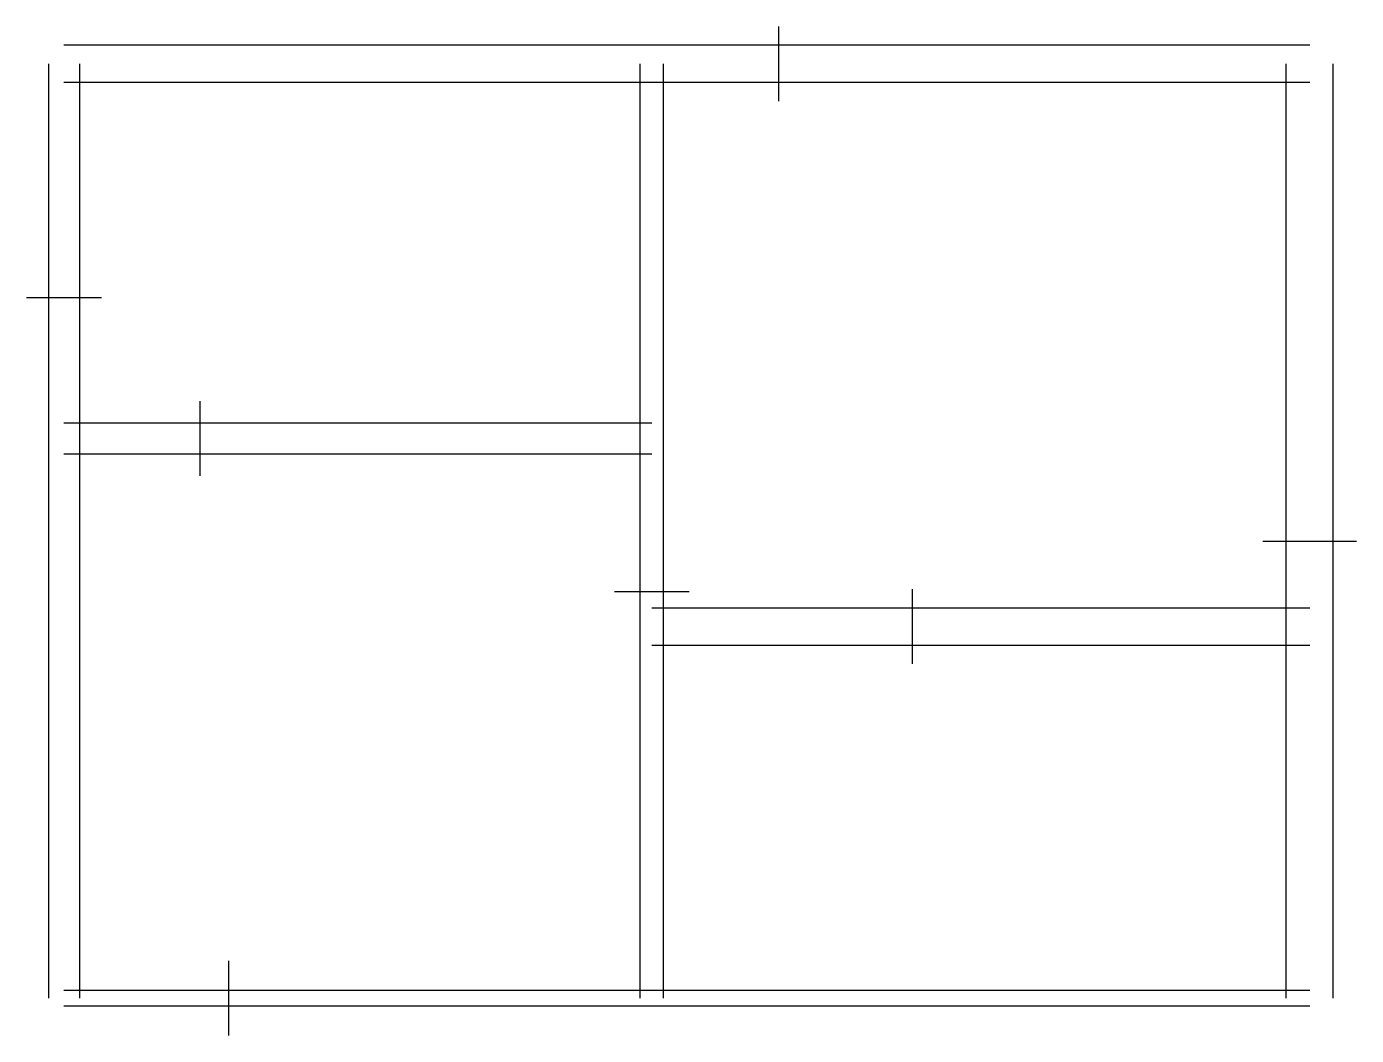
# Model space of a CAD drawing. Header units: millimetres. Extents: x -240 to 8300, y -240 to 6240.
import ezdxf

# ---------------------------------------------------------------- set-up
doc = ezdxf.new("R2010")
doc.units = ezdxf.units.MM
doc.layers.add('OPENING', color=4, linetype='Continuous')
doc.layers.add('WALL', color=7, linetype='Continuous')

msp = doc.modelspace()

# ---------------------------------------------------------------- linework, layer by layer
at = {"layer": 'OPENING'}
for p, q in [((4588.7, 6240), (4588.7, 5760)), ((-240, 4499.7), (240, 4499.7)), ((874.4, 3355), (874.4, 3835)), ((8300, 2932.2), (7700, 2932.2)), ((4016, 2608.4), (3536, 2608.4)), ((5450.3, 2146), (5450.3, 2626)), ((1059.8, -240), (1059.8, 240))]:
    msp.add_line(p, q, dxfattribs=at)
at = {"layer": 'WALL'}
for p, q in [((8000, 6120), (0, 6120)), ((-100, 6000), (-100, 0)), ((100, 6000), (100, 0)), ((3701, 0), (3701, 6000)), ((3851, 0), (3851, 6000)), ((7850, 0), (7850, 6000)), ((8150, 0), (8150, 6000)), ((8000, 5880), (0, 5880)), ((0, 3695), (3776, 3695)), ((0, 3495), (3776, 3495)), ((3776, 2506), (8000, 2506)), ((3776, 2266), (8000, 2266)), ((0, 50), (8000, 50)), ((0, -50), (8000, -50))]:
    msp.add_line(p, q, dxfattribs=at)

doc.saveas('drawing.dxf')
